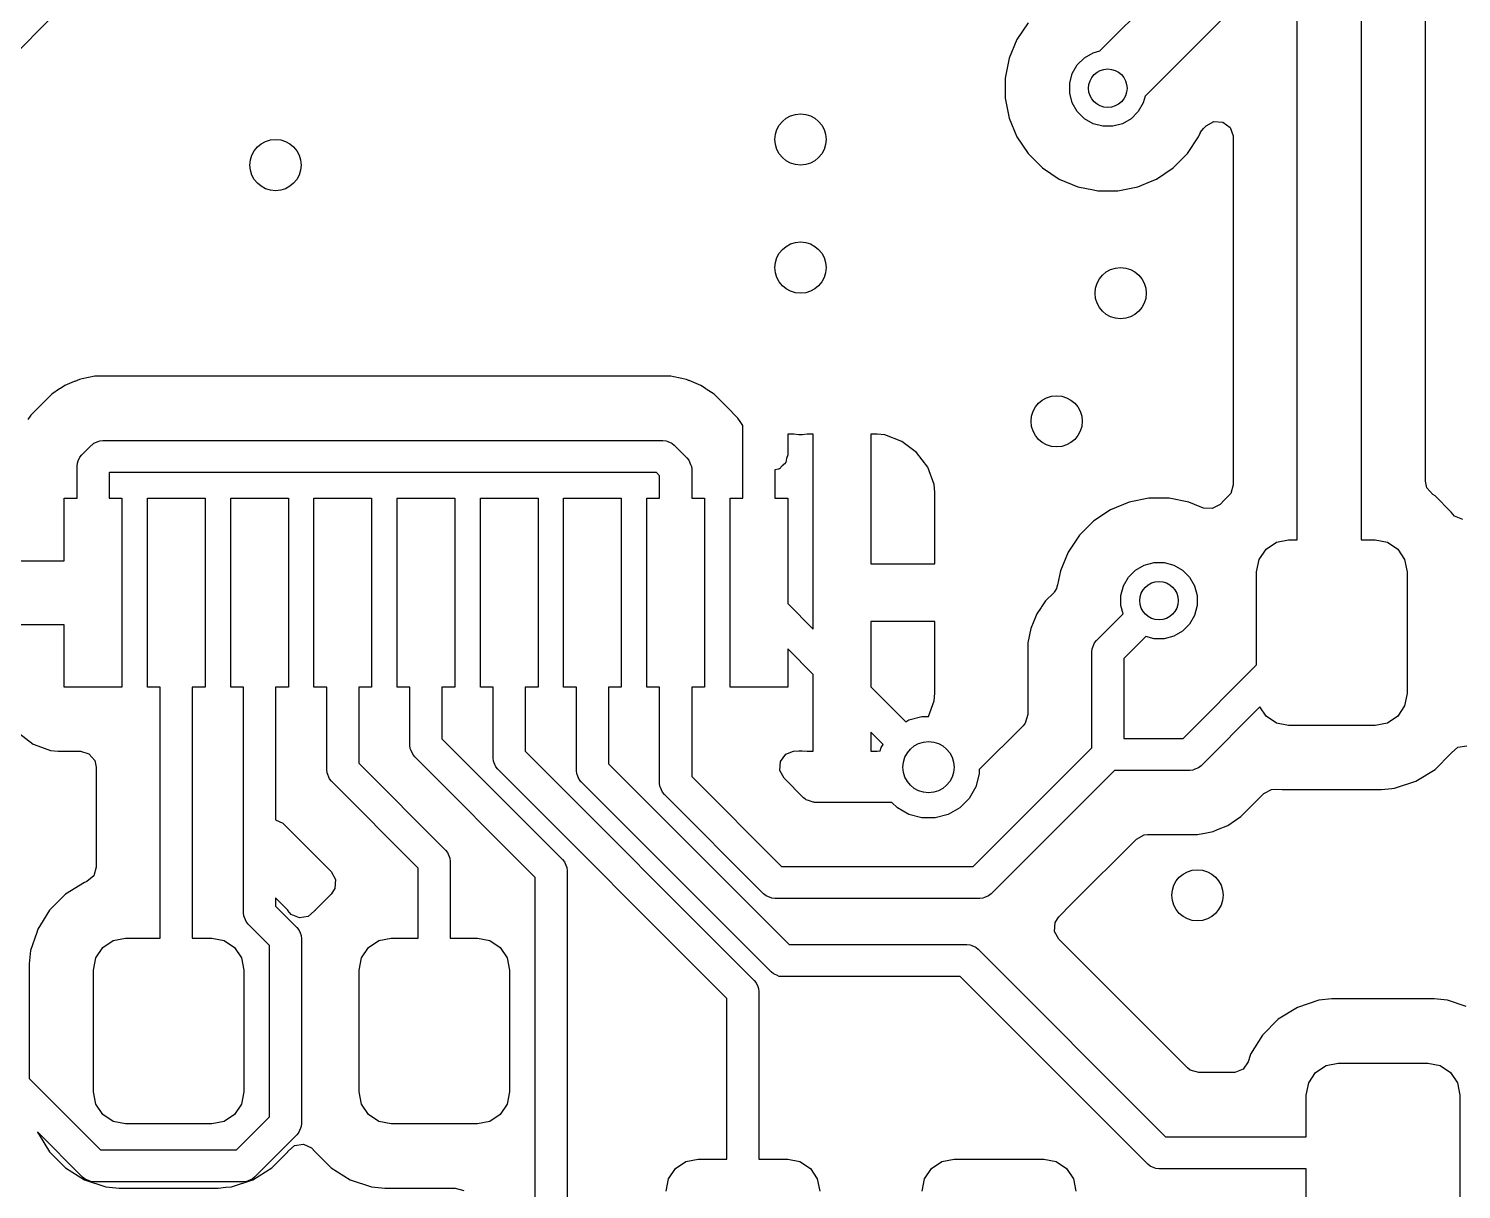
# Model space of a CAD drawing. Extents: x 2.03 to 8.88, y -5.74 to -2.97.
# Drawn here: x 4.4123 to 4.8528, y -5.1022 to -4.7455 of the extents above; entities that cross this region are included whole.
import ezdxf

# ---------------------------------------------------------------- set-up
doc = ezdxf.new("R2010")
doc.units = 0
doc.header["$MEASUREMENT"] = 0
doc.layers.add('BLACK', color=7, linetype='CONTINUOUS')

msp = doc.modelspace()

# ---------------------------------------------------------------- linework, layer by layer
at = {"layer": 'BLACK', "linetype": 'CONTINUOUS'}
for p, q in [((4.82205, -4.69685), (4.82205, -4.90256)), ((4.84175, -4.8845), (4.84175, -4.70035)), ((4.80236, -4.90256), (4.80236, -4.70093)), ((4.74164, -4.75231), (4.76614, -4.72781)), ((4.39431, -4.76705), (4.4237, -4.73765)), ((4.78294, -4.73885), (4.75556, -4.76623)), ((4.71961, -4.74369), (4.71617, -4.74885)), ((4.71617, -4.74885), (4.71379, -4.75459)), ((4.71617, -4.74885), (4.71617, -4.74885)), ((4.7369, -4.75441), (4.73957, -4.75287)), ((4.73957, -4.75287), (4.74164, -4.75231)), ((4.71379, -4.75459), (4.71258, -4.76068)), ((4.71379, -4.75459), (4.71379, -4.75459)), ((4.73318, -4.75926), (4.73472, -4.75659)), ((4.73472, -4.75659), (4.7369, -4.75441)), ((4.71258, -4.76068), (4.71258, -4.76688)), ((4.73238, -4.76224), (4.73318, -4.75926)), ((4.73238, -4.76532), (4.73238, -4.76224)), ((4.73318, -4.7683), (4.73238, -4.76532)), ((4.75556, -4.76623), (4.75501, -4.7683)), ((4.71258, -4.76688), (4.71379, -4.77297)), ((4.73472, -4.77097), (4.73318, -4.7683)), ((4.75501, -4.7683), (4.75346, -4.77097)), ((4.71379, -4.77297), (4.71379, -4.77297)), ((4.71379, -4.77297), (4.71617, -4.77871)), ((4.7369, -4.77315), (4.73472, -4.77097)), ((4.73957, -4.77469), (4.7369, -4.77315)), ((4.74255, -4.77549), (4.73957, -4.77469)), ((4.74861, -4.77469), (4.74564, -4.77549)), ((4.75128, -4.77315), (4.74861, -4.77469)), ((4.75346, -4.77097), (4.75128, -4.77315)), ((4.77432, -4.77534), (4.77674, -4.77402)), ((4.77674, -4.77402), (4.77948, -4.77421)), ((4.77948, -4.77421), (4.78168, -4.77586)), ((4.71617, -4.77871), (4.71617, -4.77871)), ((4.71617, -4.77871), (4.71961, -4.78387)), ((4.74564, -4.77549), (4.74255, -4.77549)), ((4.76857, -4.78387), (4.77202, -4.77871)), ((4.77202, -4.77871), (4.77241, -4.77778)), ((4.77241, -4.77778), (4.77259, -4.7775)), ((4.77259, -4.7775), (4.77263, -4.7773)), ((4.77263, -4.7773), (4.77347, -4.77619)), ((4.77347, -4.77619), (4.77432, -4.77534)), ((4.78168, -4.77586), (4.78265, -4.77844)), ((4.78265, -4.77844), (4.78266, -4.77879)), ((4.78266, -4.77879), (4.78266, -4.88564)), ((4.71961, -4.78387), (4.71961, -4.78387)), ((4.71961, -4.78387), (4.724, -4.78826)), ((4.76418, -4.78826), (4.76857, -4.78387)), ((4.724, -4.78826), (4.724, -4.78826)), ((4.724, -4.78826), (4.72917, -4.79171)), ((4.75902, -4.79171), (4.76418, -4.78826)), ((4.72917, -4.79171), (4.72917, -4.79171)), ((4.72917, -4.79171), (4.7349, -4.79408)), ((4.75329, -4.79408), (4.75772, -4.79225)), ((4.75772, -4.79225), (4.75902, -4.79171)), ((4.75902, -4.79171), (4.75902, -4.79171)), ((4.75902, -4.79171), (4.75902, -4.79171)), ((4.7349, -4.79408), (4.7349, -4.79408)), ((4.7349, -4.79408), (4.73966, -4.79503)), ((4.73966, -4.79503), (4.74099, -4.7953)), ((4.74099, -4.7953), (4.74099, -4.7953)), ((4.74099, -4.7953), (4.74099, -4.7953)), ((4.74099, -4.7953), (4.7472, -4.7953)), ((4.7472, -4.7953), (4.75329, -4.79408)), ((4.7472, -4.7953), (4.7472, -4.7953)), ((4.42631, -4.85393), (4.42341, -4.85513)), ((4.42647, -4.85386), (4.42631, -4.85393)), ((4.42648, -4.85386), (4.42647, -4.85386)), ((4.4279, -4.85327), (4.42648, -4.85386)), ((4.42868, -4.85311), (4.4279, -4.85327)), ((4.4279, -4.85327), (4.4279, -4.85327)), ((4.43265, -4.85232), (4.42868, -4.85311)), ((4.42868, -4.85311), (4.42868, -4.85311)), ((4.4375, -4.85232), (4.43265, -4.85232)), ((4.43774, -4.85232), (4.4375, -4.85232)), ((4.43775, -4.85232), (4.43774, -4.85232)), ((4.60975, -4.85232), (4.43775, -4.85232)), ((4.61062, -4.8525), (4.60975, -4.85232)), ((4.60975, -4.85232), (4.60975, -4.85232)), ((4.60975, -4.85232), (4.60975, -4.85232)), ((4.61451, -4.85327), (4.61062, -4.8525)), ((4.61062, -4.8525), (4.61062, -4.8525)), ((4.61473, -4.85336), (4.61451, -4.85327)), ((4.61451, -4.85327), (4.61451, -4.85327)), ((4.61451, -4.85327), (4.61451, -4.85327)), ((4.6152, -4.85356), (4.61473, -4.85336)), ((4.61521, -4.85356), (4.6152, -4.85356)), ((4.61535, -4.85362), (4.61521, -4.85356)), ((4.61899, -4.85513), (4.61535, -4.85362)), ((4.41938, -4.85782), (4.41767, -4.85953)), ((4.42179, -4.85621), (4.41938, -4.85782)), ((4.42204, -4.85604), (4.42179, -4.85621)), ((4.42179, -4.85621), (4.42179, -4.85621)), ((4.42341, -4.85513), (4.42204, -4.85604)), ((4.62036, -4.85604), (4.61899, -4.85513)), ((4.62063, -4.85622), (4.62036, -4.85604)), ((4.62302, -4.85782), (4.62063, -4.85622)), ((4.62063, -4.85622), (4.62063, -4.85622)), ((4.62662, -4.86142), (4.62302, -4.85782)), ((4.41639, -4.86081), (4.41296, -4.86424)), ((4.41767, -4.85953), (4.41639, -4.86081)), ((4.6268, -4.8616), (4.62662, -4.86142)), ((4.62662, -4.86142), (4.62662, -4.86142)), ((4.63035, -4.86515), (4.6268, -4.8616)), ((4.6268, -4.8616), (4.6268, -4.8616)), ((4.41296, -4.86424), (4.41207, -4.86558)), ((4.63126, -4.86651), (4.63035, -4.86515)), ((4.63035, -4.86515), (4.63035, -4.86515)), ((4.63189, -4.86745), (4.63126, -4.86651)), ((4.63189, -4.88978), (4.63189, -4.86745)), ((4.43362, -4.87233), (4.43412, -4.87212)), ((4.43412, -4.87212), (4.43508, -4.87203)), ((4.43412, -4.87212), (4.43412, -4.87212)), ((4.43508, -4.87203), (4.60732, -4.87203)), ((4.60732, -4.87203), (4.60828, -4.87212)), ((4.60828, -4.87212), (4.60828, -4.87212)), ((4.60828, -4.87212), (4.60878, -4.87233)), ((4.64755, -4.8701), (4.64567, -4.8701)), ((4.64567, -4.8701), (4.64567, -4.87642)), ((4.64908, -4.87026), (4.64755, -4.8701)), ((4.65013, -4.87026), (4.64908, -4.87026)), ((4.65166, -4.8701), (4.65013, -4.87026)), ((4.65354, -4.8701), (4.65166, -4.8701)), ((4.65354, -4.90996), (4.65354, -4.8701)), ((4.67314, -4.8701), (4.67126, -4.8701)), ((4.67126, -4.8701), (4.67126, -4.88978)), ((4.67549, -4.87035), (4.67314, -4.8701)), ((4.68079, -4.87233), (4.67549, -4.87035)), ((4.67549, -4.87035), (4.67549, -4.87035)), ((4.42799, -4.87721), (4.42861, -4.87646)), ((4.42861, -4.87646), (4.4316, -4.87347)), ((4.4316, -4.87347), (4.43176, -4.87333)), ((4.43176, -4.87333), (4.43234, -4.87286)), ((4.43234, -4.87286), (4.43362, -4.87233)), ((4.60878, -4.87233), (4.61006, -4.87286)), ((4.61006, -4.87286), (4.61006, -4.87286)), ((4.61006, -4.87286), (4.6108, -4.87347)), ((4.6108, -4.87347), (4.6147, -4.87737)), ((4.64567, -4.87642), (4.64533, -4.87758)), ((4.68532, -4.87572), (4.68079, -4.87233)), ((4.68079, -4.87233), (4.68079, -4.87233)), ((4.68871, -4.88025), (4.68532, -4.87572)), ((4.68532, -4.87572), (4.68532, -4.87572)), ((4.42717, -4.87994), (4.42726, -4.87898)), ((4.42717, -4.88978), (4.42717, -4.87994)), ((4.42726, -4.87898), (4.42754, -4.87831)), ((4.42726, -4.87898), (4.42726, -4.87898)), ((4.42754, -4.87831), (4.42799, -4.87721)), ((4.42799, -4.87721), (4.42799, -4.87721)), ((4.6147, -4.87737), (4.61531, -4.87811)), ((4.61531, -4.87811), (4.61531, -4.87811)), ((4.61531, -4.87811), (4.61583, -4.87937)), ((4.61583, -4.87937), (4.61603, -4.87985)), ((4.61603, -4.87985), (4.61605, -4.87989)), ((4.61605, -4.87989), (4.61614, -4.88085)), ((4.61614, -4.88085), (4.61614, -4.88978)), ((4.64282, -4.88086), (4.64173, -4.88102)), ((4.64173, -4.88102), (4.64173, -4.88978)), ((4.64295, -4.88074), (4.64282, -4.88086)), ((4.64313, -4.8807), (4.64295, -4.88074)), ((4.64398, -4.87985), (4.64313, -4.8807)), ((4.64489, -4.87906), (4.64398, -4.87985)), ((4.64494, -4.87889), (4.64489, -4.87906)), ((4.64507, -4.87876), (4.64494, -4.87889)), ((4.64533, -4.87758), (4.64507, -4.87876)), ((4.69069, -4.88556), (4.68871, -4.88025)), ((4.68871, -4.88025), (4.68871, -4.88025)), ((4.43712, -4.88187), (4.43701, -4.88198)), ((4.43701, -4.88198), (4.43701, -4.88978)), ((4.60528, -4.88187), (4.43712, -4.88187)), ((4.6063, -4.88288), (4.60528, -4.88187)), ((4.6063, -4.88978), (4.6063, -4.88288)), ((4.84223, -4.88661), (4.84175, -4.8845)), ((4.42323, -4.90898), (4.42323, -4.88978)), ((4.42323, -4.88978), (4.42717, -4.88978)), ((4.43701, -4.88978), (4.44094, -4.88978)), ((4.44094, -4.88978), (4.44094, -4.94785)), ((4.44882, -4.94785), (4.44882, -4.88978)), ((4.44882, -4.88978), (4.46654, -4.88978)), ((4.46654, -4.88978), (4.46654, -4.94785)), ((4.47441, -4.94785), (4.47441, -4.88978)), ((4.47441, -4.88978), (4.49213, -4.88978)), ((4.49213, -4.88978), (4.49213, -4.94785)), ((4.5, -4.94785), (4.5, -4.88978)), ((4.5, -4.88978), (4.51772, -4.88978)), ((4.51772, -4.88978), (4.51772, -4.94785)), ((4.52559, -4.94785), (4.52559, -4.88978)), ((4.52559, -4.88978), (4.54331, -4.88978)), ((4.54331, -4.88978), (4.54331, -4.94785)), ((4.55118, -4.94785), (4.55118, -4.88978)), ((4.55118, -4.88978), (4.5689, -4.88978)), ((4.5689, -4.88978), (4.5689, -4.94785)), ((4.57677, -4.94785), (4.57677, -4.88978)), ((4.57677, -4.88978), (4.59449, -4.88978)), ((4.59449, -4.88978), (4.59449, -4.94785)), ((4.60236, -4.94785), (4.60236, -4.88978)), ((4.60236, -4.88978), (4.6063, -4.88978)), ((4.61614, -4.88978), (4.62008, -4.88978)), ((4.62008, -4.88978), (4.62008, -4.94785)), ((4.62795, -4.94785), (4.62795, -4.88978)), ((4.62795, -4.88978), (4.63189, -4.88978)), ((4.64173, -4.88978), (4.64567, -4.88978)), ((4.64567, -4.88978), (4.64567, -4.92217)), ((4.67126, -4.88978), (4.67126, -4.90996)), ((4.69094, -4.8879), (4.69069, -4.88556)), ((4.69069, -4.88556), (4.69069, -4.88556)), ((4.69094, -4.90996), (4.69094, -4.8879)), ((4.69094, -4.8879), (4.69094, -4.8879)), ((4.75674, -4.88974), (4.75065, -4.89096)), ((4.76295, -4.88974), (4.75674, -4.88974)), ((4.75674, -4.88974), (4.75674, -4.88974)), ((4.76903, -4.89096), (4.76295, -4.88974)), ((4.76295, -4.88974), (4.76295, -4.88974)), ((4.78123, -4.88909), (4.77991, -4.89041)), ((4.78188, -4.88828), (4.78123, -4.88909)), ((4.78266, -4.88564), (4.78188, -4.88828)), ((4.84407, -4.88866), (4.84223, -4.88661)), ((4.84473, -4.88907), (4.84407, -4.88866)), ((4.84961, -4.89395), (4.84473, -4.88907)), ((4.84473, -4.88907), (4.84473, -4.88907)), ((4.74491, -4.89333), (4.73975, -4.89678)), ((4.75065, -4.89096), (4.74491, -4.89333)), ((4.74491, -4.89333), (4.74491, -4.89333)), ((4.75065, -4.89096), (4.75065, -4.89096)), ((4.76904, -4.89096), (4.76903, -4.89096)), ((4.77252, -4.8924), (4.76904, -4.89096)), ((4.76904, -4.89096), (4.76904, -4.89096)), ((4.77333, -4.89273), (4.77252, -4.8924)), ((4.77349, -4.8928), (4.77333, -4.89273)), ((4.77623, -4.89299), (4.77349, -4.8928)), ((4.77865, -4.89167), (4.77623, -4.89299)), ((4.77991, -4.89041), (4.77865, -4.89167)), ((4.84966, -4.89402), (4.84961, -4.89395)), ((4.84969, -4.89408), (4.84966, -4.89402)), ((4.85072, -4.89527), (4.84969, -4.89408)), ((4.73975, -4.89678), (4.73536, -4.90117)), ((4.73975, -4.89678), (4.73975, -4.89678)), ((4.85324, -4.89636), (4.85072, -4.89527)), ((4.73536, -4.90117), (4.73191, -4.90633)), ((4.73536, -4.90117), (4.73536, -4.90117)), ((4.79594, -4.90331), (4.7997, -4.90256)), ((4.7997, -4.90256), (4.80236, -4.90256)), ((4.82205, -4.90256), (4.82628, -4.90256)), ((4.82628, -4.90256), (4.83005, -4.90331)), ((4.73191, -4.90633), (4.72954, -4.91207)), ((4.73191, -4.90633), (4.73191, -4.90633)), ((4.79061, -4.90864), (4.79275, -4.90544)), ((4.79275, -4.90544), (4.79594, -4.90331)), ((4.83005, -4.90331), (4.83324, -4.90544)), ((4.83324, -4.90544), (4.83537, -4.90864)), ((4.28768, -4.90898), (4.42323, -4.90898)), ((4.65354, -4.93005), (4.65354, -4.90996)), ((4.67126, -4.90996), (4.69094, -4.90996)), ((4.75047, -4.91407), (4.75265, -4.91189)), ((4.75265, -4.91189), (4.75532, -4.91035)), ((4.75532, -4.91035), (4.7583, -4.90955)), ((4.7583, -4.90955), (4.76138, -4.90955)), ((4.76138, -4.90955), (4.76436, -4.91035)), ((4.76436, -4.91035), (4.76703, -4.91189)), ((4.76703, -4.91189), (4.76921, -4.91407)), ((4.78986, -4.9124), (4.79061, -4.90864)), ((4.83537, -4.90864), (4.83612, -4.9124)), ((4.72954, -4.91207), (4.72867, -4.91645)), ((4.72954, -4.91207), (4.72954, -4.91207)), ((4.74893, -4.91674), (4.75047, -4.91407)), ((4.76921, -4.91407), (4.77075, -4.91674)), ((4.78986, -4.94097), (4.78986, -4.9124)), ((4.83612, -4.9124), (4.83612, -4.9498)), ((4.72747, -4.91881), (4.72497, -4.92131)), ((4.7276, -4.91865), (4.72747, -4.91881)), ((4.72776, -4.91832), (4.7276, -4.91865)), ((4.72834, -4.91748), (4.72776, -4.91832)), ((4.7284, -4.91699), (4.72834, -4.91748)), ((4.72867, -4.91645), (4.7284, -4.91699)), ((4.74813, -4.91972), (4.74893, -4.91674)), ((4.74813, -4.9228), (4.74813, -4.91972)), ((4.77075, -4.91674), (4.77155, -4.91972)), ((4.77155, -4.91972), (4.77155, -4.9228)), ((4.64567, -4.92217), (4.65354, -4.93005)), ((4.72358, -4.92338), (4.72227, -4.92534)), ((4.72374, -4.92314), (4.72358, -4.92338)), ((4.72358, -4.92338), (4.72358, -4.92338)), ((4.72497, -4.92131), (4.72374, -4.92314)), ((4.74881, -4.92533), (4.74813, -4.9228)), ((4.77155, -4.9228), (4.77075, -4.92578)), ((4.42323, -4.92866), (4.29175, -4.92866)), ((4.42323, -4.94785), (4.42323, -4.92866)), ((4.69094, -4.92768), (4.67126, -4.92768)), ((4.67126, -4.92768), (4.67126, -4.94776)), ((4.69094, -4.94974), (4.69094, -4.92768)), ((4.72062, -4.92933), (4.72041, -4.92982)), ((4.72116, -4.92803), (4.72062, -4.92933)), ((4.72062, -4.92933), (4.72062, -4.92933)), ((4.72062, -4.92933), (4.72062, -4.92933)), ((4.72227, -4.92534), (4.72116, -4.92803)), ((4.72116, -4.92803), (4.72116, -4.92803)), ((4.72227, -4.92534), (4.72227, -4.92534)), ((4.74061, -4.93353), (4.74881, -4.92533)), ((4.76921, -4.92845), (4.76703, -4.93063)), ((4.77075, -4.92578), (4.76921, -4.92845)), ((4.72041, -4.92982), (4.71954, -4.9342)), ((4.72041, -4.92982), (4.72041, -4.92982)), ((4.72041, -4.92982), (4.72041, -4.92982)), ((4.72041, -4.92982), (4.72041, -4.92982)), ((4.74, -4.93427), (4.74061, -4.93353)), ((4.75577, -4.93229), (4.74902, -4.93905)), ((4.7583, -4.93297), (4.75577, -4.93229)), ((4.76138, -4.93297), (4.7583, -4.93297)), ((4.76436, -4.93217), (4.76138, -4.93297)), ((4.76703, -4.93063), (4.76436, -4.93217)), ((4.65354, -4.94397), (4.64567, -4.93609)), ((4.64567, -4.93609), (4.64567, -4.94785)), ((4.71948, -4.93455), (4.71947, -4.93458)), ((4.71947, -4.93458), (4.71947, -4.95628)), ((4.71954, -4.9342), (4.71948, -4.93455)), ((4.73917, -4.93701), (4.73927, -4.93605)), ((4.73917, -4.96647), (4.73917, -4.93701)), ((4.73927, -4.93605), (4.74, -4.93427)), ((4.74, -4.93427), (4.74, -4.93427)), ((4.74902, -4.93905), (4.74902, -4.96358)), ((4.76725, -4.96358), (4.78986, -4.94097)), ((4.65354, -4.94785), (4.65354, -4.94397)), ((4.44094, -4.94785), (4.42323, -4.94785)), ((4.45276, -4.94785), (4.44882, -4.94785)), ((4.45276, -5.025), (4.45276, -4.94785)), ((4.46654, -4.94785), (4.4626, -4.94785)), ((4.4626, -4.94785), (4.4626, -5.025)), ((4.47835, -4.94785), (4.47441, -4.94785)), ((4.47835, -5.01716), (4.47835, -4.94785)), ((4.49213, -4.94785), (4.48819, -4.94785)), ((4.48819, -4.94785), (4.48819, -4.98861)), ((4.50394, -4.94785), (4.5, -4.94785)), ((4.50394, -4.97324), (4.50394, -4.94785)), ((4.51772, -4.94785), (4.51378, -4.94785)), ((4.51378, -4.94785), (4.51378, -4.97121)), ((4.52953, -4.94785), (4.52559, -4.94785)), ((4.52953, -4.96573), (4.52953, -4.94785)), ((4.54331, -4.94785), (4.53937, -4.94785)), ((4.53937, -4.94785), (4.53937, -4.9637)), ((4.55512, -4.94785), (4.55118, -4.94785)), ((4.55512, -4.96961), (4.55512, -4.94785)), ((4.5689, -4.94785), (4.56496, -4.94785)), ((4.56496, -4.94785), (4.56496, -4.96757)), ((4.58071, -4.94785), (4.57677, -4.94785)), ((4.58071, -4.95315), (4.58071, -4.94785)), ((4.59449, -4.94785), (4.59055, -4.94785)), ((4.59055, -4.94785), (4.59055, -4.95315)), ((4.6063, -4.94785), (4.60236, -4.94785)), ((4.6063, -4.97736), (4.6063, -4.94785)), ((4.62008, -4.94785), (4.61614, -4.94785)), ((4.61614, -4.94785), (4.61614, -4.97532)), ((4.64567, -4.94785), (4.62795, -4.94785)), ((4.65354, -4.96754), (4.65354, -4.94785)), ((4.67126, -4.94776), (4.68196, -4.95846)), ((4.69069, -4.95208), (4.69094, -4.94974)), ((4.69094, -4.94974), (4.69094, -4.94974)), ((4.83612, -4.9498), (4.83537, -4.95357)), ((4.58071, -4.97349), (4.58071, -4.95315)), ((4.59055, -4.95315), (4.59055, -4.97145)), ((4.68892, -4.95683), (4.69069, -4.95208)), ((4.69069, -4.95208), (4.69069, -4.95208)), ((4.79084, -4.95391), (4.77277, -4.97198)), ((4.79275, -4.95676), (4.79084, -4.95391)), ((4.83537, -4.95357), (4.83324, -4.95676)), ((4.68196, -4.95846), (4.68295, -4.95789)), ((4.68295, -4.95789), (4.68692, -4.95683)), ((4.68692, -4.95683), (4.68892, -4.95683)), ((4.71804, -4.95973), (4.70459, -4.97318)), ((4.71869, -4.95892), (4.71804, -4.95973)), ((4.71947, -4.95628), (4.71869, -4.95892)), ((4.79594, -4.9589), (4.79275, -4.95676)), ((4.7997, -4.95965), (4.79594, -4.9589)), ((4.82628, -4.95965), (4.7997, -4.95965)), ((4.83005, -4.9589), (4.82628, -4.95965)), ((4.83324, -4.95676), (4.83005, -4.9589)), ((4.40915, -4.96193), (4.41369, -4.96533)), ((4.53937, -4.9637), (4.57645, -5.00078)), ((4.675, -4.96542), (4.67126, -4.96168)), ((4.67126, -4.96168), (4.67126, -4.96754)), ((4.74902, -4.96358), (4.76725, -4.96358)), ((4.41369, -4.96533), (4.41369, -4.96533)), ((4.41369, -4.96533), (4.41507, -4.96584)), ((4.41507, -4.96584), (4.419, -4.96731)), ((4.419, -4.96731), (4.42134, -4.96756)), ((4.42134, -4.96756), (4.42817, -4.96756)), ((4.42817, -4.96756), (4.43081, -4.96833)), ((4.43081, -4.96833), (4.43261, -4.97041)), ((4.52962, -4.96669), (4.52953, -4.96573)), ((4.52978, -4.96708), (4.52962, -4.96669)), ((4.52962, -4.96669), (4.52962, -4.96669)), ((4.53036, -4.96847), (4.52978, -4.96708)), ((4.53097, -4.96921), (4.53036, -4.96847)), ((4.53036, -4.96847), (4.53036, -4.96847)), ((4.56496, -4.96757), (4.63537, -5.03798)), ((4.64342, -4.9707), (4.64507, -4.96849)), ((4.64507, -4.96849), (4.64747, -4.96755)), ((4.64747, -4.96755), (4.64908, -4.96737)), ((4.64908, -4.96737), (4.65006, -4.96737)), ((4.65006, -4.96737), (4.65008, -4.96737)), ((4.65008, -4.96737), (4.65009, -4.96737)), ((4.65009, -4.96737), (4.65013, -4.96737)), ((4.65013, -4.96737), (4.65166, -4.96754)), ((4.65166, -4.96754), (4.65166, -4.96754)), ((4.65166, -4.96754), (4.65354, -4.96754)), ((4.67126, -4.96754), (4.67314, -4.96754)), ((4.67314, -4.96754), (4.67415, -4.96743)), ((4.67314, -4.96754), (4.67314, -4.96754)), ((4.67415, -4.96743), (4.67443, -4.96641)), ((4.67443, -4.96641), (4.675, -4.96542)), ((4.70269, -5.00295), (4.73917, -4.96647)), ((4.84473, -4.97314), (4.84961, -4.96825)), ((4.84961, -4.96825), (4.84969, -4.96812)), ((4.84969, -4.96812), (4.84977, -4.96805)), ((4.84977, -4.96805), (4.84979, -4.96803)), ((4.84979, -4.96803), (4.85174, -4.96628)), ((4.84979, -4.96803), (4.84979, -4.96803)), ((4.85174, -4.96628), (4.85445, -4.96584)), ((4.43261, -4.97041), (4.43305, -4.97244)), ((4.43305, -4.97244), (4.43305, -5.00316)), ((4.50403, -4.9742), (4.50394, -4.97324)), ((4.51378, -4.97121), (4.54049, -4.99791)), ((4.56805, -5.0063), (4.53097, -4.96921)), ((4.55521, -4.97057), (4.55512, -4.96961)), ((4.55543, -4.97109), (4.55521, -4.97057)), ((4.55521, -4.97057), (4.55521, -4.97057)), ((4.55595, -4.97234), (4.55543, -4.97109)), ((4.55656, -4.97309), (4.55595, -4.97234)), ((4.55595, -4.97234), (4.55595, -4.97234)), ((4.62697, -5.0435), (4.55656, -4.97309)), ((4.5808, -4.97445), (4.58071, -4.97349)), ((4.59055, -4.97145), (4.64607, -5.02697)), ((4.64322, -4.97344), (4.64342, -4.9707)), ((4.64454, -4.97585), (4.64322, -4.97344)), ((4.70459, -4.97318), (4.70459, -4.9745)), ((4.74613, -4.97343), (4.7082, -5.01135)), ((4.76929, -4.97343), (4.74613, -4.97343)), ((4.77025, -4.97333), (4.76929, -4.97343)), ((4.77083, -4.97309), (4.77025, -4.97333)), ((4.77025, -4.97333), (4.77025, -4.97333)), ((4.77203, -4.9726), (4.77083, -4.97309)), ((4.77277, -4.97198), (4.77203, -4.9726)), ((4.77203, -4.9726), (4.77203, -4.9726)), ((4.83885, -4.97676), (4.84473, -4.97314)), ((4.50477, -4.97598), (4.50403, -4.9742)), ((4.50538, -4.97672), (4.50477, -4.97598)), ((4.50477, -4.97598), (4.50477, -4.97598)), ((4.53209, -5.00343), (4.50538, -4.97672)), ((4.58089, -4.97467), (4.5808, -4.97445)), ((4.5808, -4.97445), (4.5808, -4.97445)), ((4.58154, -4.97622), (4.58089, -4.97467)), ((4.58215, -4.97697), (4.58154, -4.97622)), ((4.58154, -4.97622), (4.58154, -4.97622)), ((4.64055, -5.03537), (4.58215, -4.97697)), ((4.60639, -4.97832), (4.6063, -4.97736)), ((4.61614, -4.97532), (4.64377, -5.00295)), ((4.6505, -4.98182), (4.64454, -4.97585)), ((4.70459, -4.9745), (4.70353, -4.97847)), ((4.8323, -4.97894), (4.83885, -4.97676)), ((4.60653, -4.97866), (4.60639, -4.97832)), ((4.60639, -4.97832), (4.60639, -4.97832)), ((4.60713, -4.9801), (4.60653, -4.97866)), ((4.60774, -4.98084), (4.60713, -4.9801)), ((4.60713, -4.9801), (4.60713, -4.9801)), ((4.63825, -5.01135), (4.60774, -4.98084)), ((4.65093, -4.9822), (4.6505, -4.98182)), ((4.6511, -4.98226), (4.65093, -4.9822)), ((4.65132, -4.98247), (4.6511, -4.98226)), ((4.70147, -4.98203), (4.69856, -4.98493)), ((4.70353, -4.97847), (4.70147, -4.98203)), ((4.7887, -4.98392), (4.79204, -4.98058)), ((4.79204, -4.98058), (4.79446, -4.97926)), ((4.79446, -4.97926), (4.79599, -4.97917)), ((4.79599, -4.97917), (4.79774, -4.97935)), ((4.79774, -4.97935), (4.82825, -4.97935)), ((4.82825, -4.97935), (4.8314, -4.97903)), ((4.82825, -4.97935), (4.82825, -4.97935)), ((4.82825, -4.97935), (4.82825, -4.97935)), ((4.8314, -4.97903), (4.8323, -4.97894)), ((4.65242, -4.9828), (4.65132, -4.98247)), ((4.65348, -4.98322), (4.65242, -4.9828)), ((4.65372, -4.98318), (4.65348, -4.98322)), ((4.65395, -4.98325), (4.65372, -4.98318)), ((4.6777, -4.98325), (4.65395, -4.98325)), ((4.67939, -4.98493), (4.6777, -4.98325)), ((4.68295, -4.98699), (4.67939, -4.98493)), ((4.69856, -4.98493), (4.695, -4.98699)), ((4.78499, -4.98763), (4.78842, -4.9842)), ((4.78842, -4.9842), (4.7887, -4.98392)), ((4.78842, -4.9842), (4.78842, -4.9842)), ((4.7887, -4.98392), (4.7887, -4.98392)), ((4.48819, -4.98861), (4.49038, -4.98961)), ((4.49038, -4.98961), (4.49064, -4.98985)), ((4.49064, -4.98985), (4.49344, -4.99265)), ((4.68692, -4.98805), (4.68295, -4.98699)), ((4.69103, -4.98805), (4.68692, -4.98805)), ((4.695, -4.98699), (4.69103, -4.98805)), ((4.77779, -4.99164), (4.78096, -4.99033)), ((4.78096, -4.99033), (4.78333, -4.98874)), ((4.78333, -4.98874), (4.78499, -4.98763)), ((4.49344, -4.99265), (4.49344, -4.99265)), ((4.49344, -4.99265), (4.50533, -5.00454)), ((4.73296, -5.01446), (4.75287, -4.99456)), ((4.75287, -4.99456), (4.75528, -4.99324)), ((4.75528, -4.99324), (4.75632, -4.99313)), ((4.75632, -4.99313), (4.77172, -4.99313)), ((4.77172, -4.99313), (4.77442, -4.99259)), ((4.77172, -4.99313), (4.77172, -4.99313)), ((4.77442, -4.99259), (4.77647, -4.99218)), ((4.77647, -4.99218), (4.77779, -4.99164)), ((4.54049, -4.99791), (4.5411, -4.99866)), ((4.5411, -4.99866), (4.54183, -5.00043)), ((4.43305, -5.00316), (4.43228, -5.0058)), ((4.53209, -5.025), (4.53209, -5.00343)), ((4.54183, -5.00043), (4.54193, -5.00139)), ((4.54193, -5.00139), (4.54193, -5.025)), ((4.57645, -5.00078), (4.57706, -5.00152)), ((4.57706, -5.00152), (4.57706, -5.00152)), ((4.57706, -5.00152), (4.57747, -5.00251)), ((4.57747, -5.00251), (4.57778, -5.00325)), ((4.57778, -5.00325), (4.5778, -5.0033)), ((4.5778, -5.0033), (4.57789, -5.00426)), ((4.57789, -5.00426), (4.57789, -5.20281)), ((4.64377, -5.00295), (4.70269, -5.00295)), ((4.42946, -5.00788), (4.42358, -5.01151)), ((4.42971, -5.0078), (4.42946, -5.00788)), ((4.42946, -5.00788), (4.42946, -5.00788)), ((4.4302, -5.00761), (4.42971, -5.0078)), ((4.43228, -5.0058), (4.4302, -5.00761)), ((4.50533, -5.00454), (4.50665, -5.00696)), ((4.50665, -5.00696), (4.50645, -5.0097)), ((4.56805, -5.20078), (4.56805, -5.0063)), ((4.42358, -5.01151), (4.41869, -5.01639)), ((4.49194, -5.01639), (4.48819, -5.01264)), ((4.48819, -5.01264), (4.48819, -5.01513)), ((4.50533, -5.01145), (4.50039, -5.01639)), ((4.50645, -5.0097), (4.50533, -5.01145)), ((4.639, -5.01197), (4.63825, -5.01135)), ((4.64077, -5.0127), (4.639, -5.01197)), ((4.64173, -5.0128), (4.64077, -5.0127)), ((4.64077, -5.0127), (4.64077, -5.0127)), ((4.70472, -5.0128), (4.64173, -5.0128)), ((4.70568, -5.0127), (4.70472, -5.0128)), ((4.7062, -5.01249), (4.70568, -5.0127)), ((4.70568, -5.0127), (4.70568, -5.0127)), ((4.70746, -5.01197), (4.7062, -5.01249)), ((4.7082, -5.01135), (4.70746, -5.01197)), ((4.70746, -5.01197), (4.70746, -5.01197)), ((4.41869, -5.01639), (4.41507, -5.02227)), ((4.47844, -5.01812), (4.47835, -5.01716)), ((4.48819, -5.01513), (4.49476, -5.0217)), ((4.49201, -5.0165), (4.49194, -5.01639)), ((4.49303, -5.01769), (4.49201, -5.0165)), ((4.5002, -5.01661), (4.49827, -5.01834)), ((4.50021, -5.01661), (4.5002, -5.01661)), ((4.50025, -5.01656), (4.50021, -5.01661)), ((4.50032, -5.0165), (4.50025, -5.01656)), ((4.50039, -5.01639), (4.50032, -5.0165)), ((4.72903, -5.0184), (4.73296, -5.01446)), ((4.47918, -5.0199), (4.47844, -5.01812)), ((4.47979, -5.02064), (4.47918, -5.0199)), ((4.47918, -5.0199), (4.47918, -5.0199)), ((4.48636, -5.02722), (4.47979, -5.02064)), ((4.49556, -5.01878), (4.49303, -5.01769)), ((4.49476, -5.0217), (4.49537, -5.02244)), ((4.49827, -5.01834), (4.49556, -5.01878)), ((4.72771, -5.02289), (4.7279, -5.02014)), ((4.7279, -5.02014), (4.72903, -5.0184)), ((4.41475, -5.02322), (4.41289, -5.02883)), ((4.41507, -5.02227), (4.41475, -5.02322)), ((4.41507, -5.02227), (4.41507, -5.02227)), ((4.43507, -5.02788), (4.43826, -5.02575)), ((4.43826, -5.02575), (4.44203, -5.025)), ((4.44203, -5.025), (4.45276, -5.025)), ((4.4626, -5.025), (4.4686, -5.025)), ((4.4686, -5.025), (4.47237, -5.02575)), ((4.47237, -5.02575), (4.47556, -5.02788)), ((4.49537, -5.02244), (4.49537, -5.02244)), ((4.49537, -5.02244), (4.49577, -5.0234)), ((4.49577, -5.0234), (4.49608, -5.02416)), ((4.49608, -5.02416), (4.49611, -5.02422)), ((4.49611, -5.02422), (4.4962, -5.02518)), ((4.4962, -5.02518), (4.4962, -5.08191)), ((4.51676, -5.02788), (4.51995, -5.02575)), ((4.51995, -5.02575), (4.52372, -5.025)), ((4.52372, -5.025), (4.53209, -5.025)), ((4.54193, -5.025), (4.5503, -5.025)), ((4.5503, -5.025), (4.55406, -5.02575)), ((4.55406, -5.02575), (4.55725, -5.02788)), ((4.72903, -5.0253), (4.72771, -5.02289)), ((4.76861, -5.06489), (4.72903, -5.0253)), ((4.41289, -5.02883), (4.41248, -5.03287)), ((4.41289, -5.02883), (4.41289, -5.02883)), ((4.41289, -5.02883), (4.41289, -5.02883)), ((4.43293, -5.03108), (4.43507, -5.02788)), ((4.47556, -5.02788), (4.4777, -5.03108)), ((4.48636, -5.07987), (4.48636, -5.02722)), ((4.51463, -5.03108), (4.51676, -5.02788)), ((4.55725, -5.02788), (4.55939, -5.03108)), ((4.64607, -5.02697), (4.70079, -5.02697)), ((4.70079, -5.02697), (4.70175, -5.02706)), ((4.70175, -5.02706), (4.70175, -5.02706)), ((4.70175, -5.02706), (4.70227, -5.02728)), ((4.70227, -5.02728), (4.70352, -5.0278)), ((4.70352, -5.0278), (4.70352, -5.0278)), ((4.70352, -5.0278), (4.70427, -5.02841)), ((4.70427, -5.02841), (4.76188, -5.08602)), ((4.41248, -5.03287), (4.41248, -5.06808)), ((4.43219, -5.03484), (4.43293, -5.03108)), ((4.43219, -5.07224), (4.43219, -5.03484)), ((4.4777, -5.03108), (4.47844, -5.03484)), ((4.47844, -5.03484), (4.47844, -5.07224)), ((4.51388, -5.03484), (4.51463, -5.03108)), ((4.51388, -5.07224), (4.51388, -5.03484)), ((4.55939, -5.03108), (4.56014, -5.03484)), ((4.56014, -5.03484), (4.56014, -5.07224)), ((4.63537, -5.03798), (4.63598, -5.03873)), ((4.63598, -5.03873), (4.63646, -5.03988)), ((4.6413, -5.03598), (4.64055, -5.03537)), ((4.6423, -5.0364), (4.6413, -5.03598)), ((4.6413, -5.03598), (4.6413, -5.03598)), ((4.64307, -5.03672), (4.6423, -5.0364)), ((4.64403, -5.03681), (4.64307, -5.03672)), ((4.64307, -5.03672), (4.64307, -5.03672)), ((4.69875, -5.03681), (4.64403, -5.03681)), ((4.75636, -5.09442), (4.69875, -5.03681)), ((4.62697, -5.09291), (4.62697, -5.0435)), ((4.63646, -5.03988), (4.63672, -5.0405)), ((4.63672, -5.0405), (4.63681, -5.04146)), ((4.63681, -5.04146), (4.63681, -5.09291)), ((4.81299, -5.04368), (4.80894, -5.04409)), ((4.84449, -5.04368), (4.81299, -5.04368)), ((4.81299, -5.04368), (4.81299, -5.04368)), ((4.84854, -5.04409), (4.84449, -5.04368)), ((4.80239, -5.04627), (4.79651, -5.04989)), ((4.80894, -5.04409), (4.80239, -5.04627)), ((4.80239, -5.04627), (4.80239, -5.04627)), ((4.80894, -5.04409), (4.80894, -5.04409)), ((4.85432, -5.04601), (4.84854, -5.04409)), ((4.84854, -5.04409), (4.84854, -5.04409)), ((4.79651, -5.04989), (4.79163, -5.05478)), ((4.79163, -5.05478), (4.788, -5.06066)), ((4.788, -5.06066), (4.78741, -5.06243)), ((4.788, -5.06066), (4.788, -5.06066)), ((4.76943, -5.06554), (4.76861, -5.06489)), ((4.77207, -5.06632), (4.76943, -5.06554)), ((4.78567, -5.06523), (4.78313, -5.06629)), ((4.78723, -5.06297), (4.78567, -5.06523)), ((4.78741, -5.06243), (4.78723, -5.06297)), ((4.808, -5.06627), (4.81119, -5.06414)), ((4.81119, -5.06414), (4.81496, -5.06339)), ((4.81496, -5.06339), (4.84252, -5.06339)), ((4.84252, -5.06339), (4.84629, -5.06414)), ((4.84629, -5.06414), (4.84948, -5.06627)), ((4.41248, -5.06808), (4.4344, -5.09)), ((4.7826, -5.06632), (4.77207, -5.06632)), ((4.78313, -5.06629), (4.7826, -5.06632)), ((4.80512, -5.07323), (4.80587, -5.06946)), ((4.80587, -5.06946), (4.808, -5.06627)), ((4.84948, -5.06627), (4.85161, -5.06946)), ((4.85161, -5.06946), (4.85236, -5.07323)), ((4.43293, -5.07601), (4.43219, -5.07224)), ((4.47844, -5.07224), (4.4777, -5.07601)), ((4.51463, -5.07601), (4.51388, -5.07224)), ((4.56014, -5.07224), (4.55939, -5.07601)), ((4.80512, -5.08602), (4.80512, -5.07323)), ((4.85236, -5.07323), (4.85236, -5.10866)), ((4.43507, -5.0792), (4.43293, -5.07601)), ((4.43826, -5.08134), (4.43507, -5.0792)), ((4.47556, -5.0792), (4.47237, -5.08134)), ((4.4777, -5.07601), (4.47556, -5.0792)), ((4.51676, -5.0792), (4.51463, -5.07601)), ((4.51995, -5.08134), (4.51676, -5.0792)), ((4.55725, -5.0792), (4.55406, -5.08134)), ((4.55939, -5.07601), (4.55725, -5.0792)), ((4.44203, -5.08209), (4.43826, -5.08134)), ((4.4686, -5.08209), (4.44203, -5.08209)), ((4.47237, -5.08134), (4.4686, -5.08209)), ((4.47623, -5.09), (4.48636, -5.07987)), ((4.49611, -5.08287), (4.49537, -5.08464)), ((4.4962, -5.08191), (4.49611, -5.08287)), ((4.49611, -5.08287), (4.49611, -5.08287)), ((4.52372, -5.08209), (4.51995, -5.08134)), ((4.5503, -5.08209), (4.52372, -5.08209)), ((4.55406, -5.08134), (4.5503, -5.08209)), ((4.42888, -5.0984), (4.41495, -5.08447)), ((4.41495, -5.08447), (4.41507, -5.08482)), ((4.41507, -5.08482), (4.41507, -5.08482)), ((4.41507, -5.08482), (4.41547, -5.08547)), ((4.41547, -5.08547), (4.41869, -5.0907)), ((4.49476, -5.08539), (4.48175, -5.0984)), ((4.49537, -5.08464), (4.49476, -5.08539)), ((4.76188, -5.08602), (4.80512, -5.08602)), ((4.41869, -5.0907), (4.42358, -5.09558)), ((4.4344, -5.09), (4.47623, -5.09)), ((4.48705, -5.09558), (4.49194, -5.0907)), ((4.49194, -5.0907), (4.49201, -5.09058)), ((4.49201, -5.09058), (4.49207, -5.09052)), ((4.49207, -5.09052), (4.49211, -5.09047)), ((4.49211, -5.09047), (4.49212, -5.09048)), ((4.49212, -5.09048), (4.49405, -5.08874)), ((4.49405, -5.08874), (4.49677, -5.0883)), ((4.49677, -5.0883), (4.49929, -5.0894)), ((4.49929, -5.0894), (4.50032, -5.09058)), ((4.50032, -5.09058), (4.50039, -5.0907)), ((4.50039, -5.0907), (4.50527, -5.09558)), ((4.42358, -5.09558), (4.42946, -5.09921)), ((4.48117, -5.09921), (4.48705, -5.09558)), ((4.50527, -5.09558), (4.51115, -5.09921)), ((4.60902, -5.09899), (4.61115, -5.0958)), ((4.61115, -5.0958), (4.61434, -5.09366)), ((4.61434, -5.09366), (4.61811, -5.09291)), ((4.61811, -5.09291), (4.62697, -5.09291)), ((4.63681, -5.09291), (4.64567, -5.09291)), ((4.64567, -5.09291), (4.64944, -5.09366)), ((4.64944, -5.09366), (4.65263, -5.0958)), ((4.65263, -5.0958), (4.65476, -5.09899)), ((4.68776, -5.09899), (4.68989, -5.0958)), ((4.68989, -5.0958), (4.69308, -5.09366)), ((4.69308, -5.09366), (4.69685, -5.09291)), ((4.69685, -5.09291), (4.72441, -5.09291)), ((4.72441, -5.09291), (4.72818, -5.09366)), ((4.72818, -5.09366), (4.73137, -5.0958)), ((4.73137, -5.0958), (4.7335, -5.09899)), ((4.75711, -5.09504), (4.75636, -5.09442)), ((4.75779, -5.09532), (4.75711, -5.09504)), ((4.75711, -5.09504), (4.75711, -5.09504)), ((4.75888, -5.09577), (4.75779, -5.09532)), ((4.75984, -5.09587), (4.75888, -5.09577)), ((4.75888, -5.09577), (4.75888, -5.09577)), ((4.80512, -5.09587), (4.75984, -5.09587)), ((4.80512, -5.10866), (4.80512, -5.09587)), ((4.42963, -5.09901), (4.42888, -5.0984)), ((4.42946, -5.09921), (4.43601, -5.10138)), ((4.43088, -5.09953), (4.42963, -5.09901)), ((4.42963, -5.09901), (4.42963, -5.09901)), ((4.4314, -5.09975), (4.43088, -5.09953)), ((4.43236, -5.09984), (4.4314, -5.09975)), ((4.4314, -5.09975), (4.4314, -5.09975)), ((4.47827, -5.09984), (4.43236, -5.09984)), ((4.47462, -5.10138), (4.48117, -5.09921)), ((4.47923, -5.09975), (4.47827, -5.09984)), ((4.47975, -5.09953), (4.47923, -5.09975)), ((4.47923, -5.09975), (4.47923, -5.09975)), ((4.481, -5.09901), (4.47975, -5.09953)), ((4.48175, -5.0984), (4.481, -5.09901)), ((4.481, -5.09901), (4.481, -5.09901)), ((4.51115, -5.09921), (4.5177, -5.10138)), ((4.60827, -5.10276), (4.60902, -5.09899)), ((4.65476, -5.09899), (4.65551, -5.10276)), ((4.68701, -5.10276), (4.68776, -5.09899)), ((4.7335, -5.09899), (4.73425, -5.10276)), ((4.43601, -5.10138), (4.44006, -5.10179)), ((4.44006, -5.10179), (4.47057, -5.10179)), ((4.47057, -5.10179), (4.4729, -5.10155)), ((4.47057, -5.10179), (4.47057, -5.10179)), ((4.47057, -5.10179), (4.47057, -5.10179)), ((4.4729, -5.10155), (4.47462, -5.10138)), ((4.5177, -5.10138), (4.52175, -5.10179)), ((4.52175, -5.10179), (4.54346, -5.10179)), ((4.54346, -5.10179), (4.5461, -5.10257))]:
    msp.add_line(p, q, dxfattribs=at)
at = {"layer": 'BLACK'}
for centre, radius in [((4.74409, -4.76378), 0.00591), ((4.64961, -4.77953), 0.00787), ((4.48819, -4.7874), 0.00787), ((4.64961, -4.8189), 0.00787), ((4.74803, -4.82677), 0.00787), ((4.72835, -4.86614), 0.00787), ((4.75984, -4.92126), 0.00591), ((4.68898, -4.97244), 0.00787), ((4.77165, -5.01181), 0.00787)]:
    msp.add_circle(centre, radius, dxfattribs=at)
at = {"layer": 'WHITE'}
for centre, radius in [((4.74409, -4.76378), 0.00591), ((4.64961, -4.77953), 0.00787), ((4.48819, -4.7874), 0.00787), ((4.64961, -4.8189), 0.00787), ((4.74803, -4.82677), 0.00787), ((4.72835, -4.86614), 0.00787), ((4.75984, -4.92126), 0.00591), ((4.68898, -4.97244), 0.00787), ((4.77165, -5.01181), 0.00787)]:
    msp.add_circle(centre, radius, dxfattribs=at)

doc.saveas('drawing.dxf')
